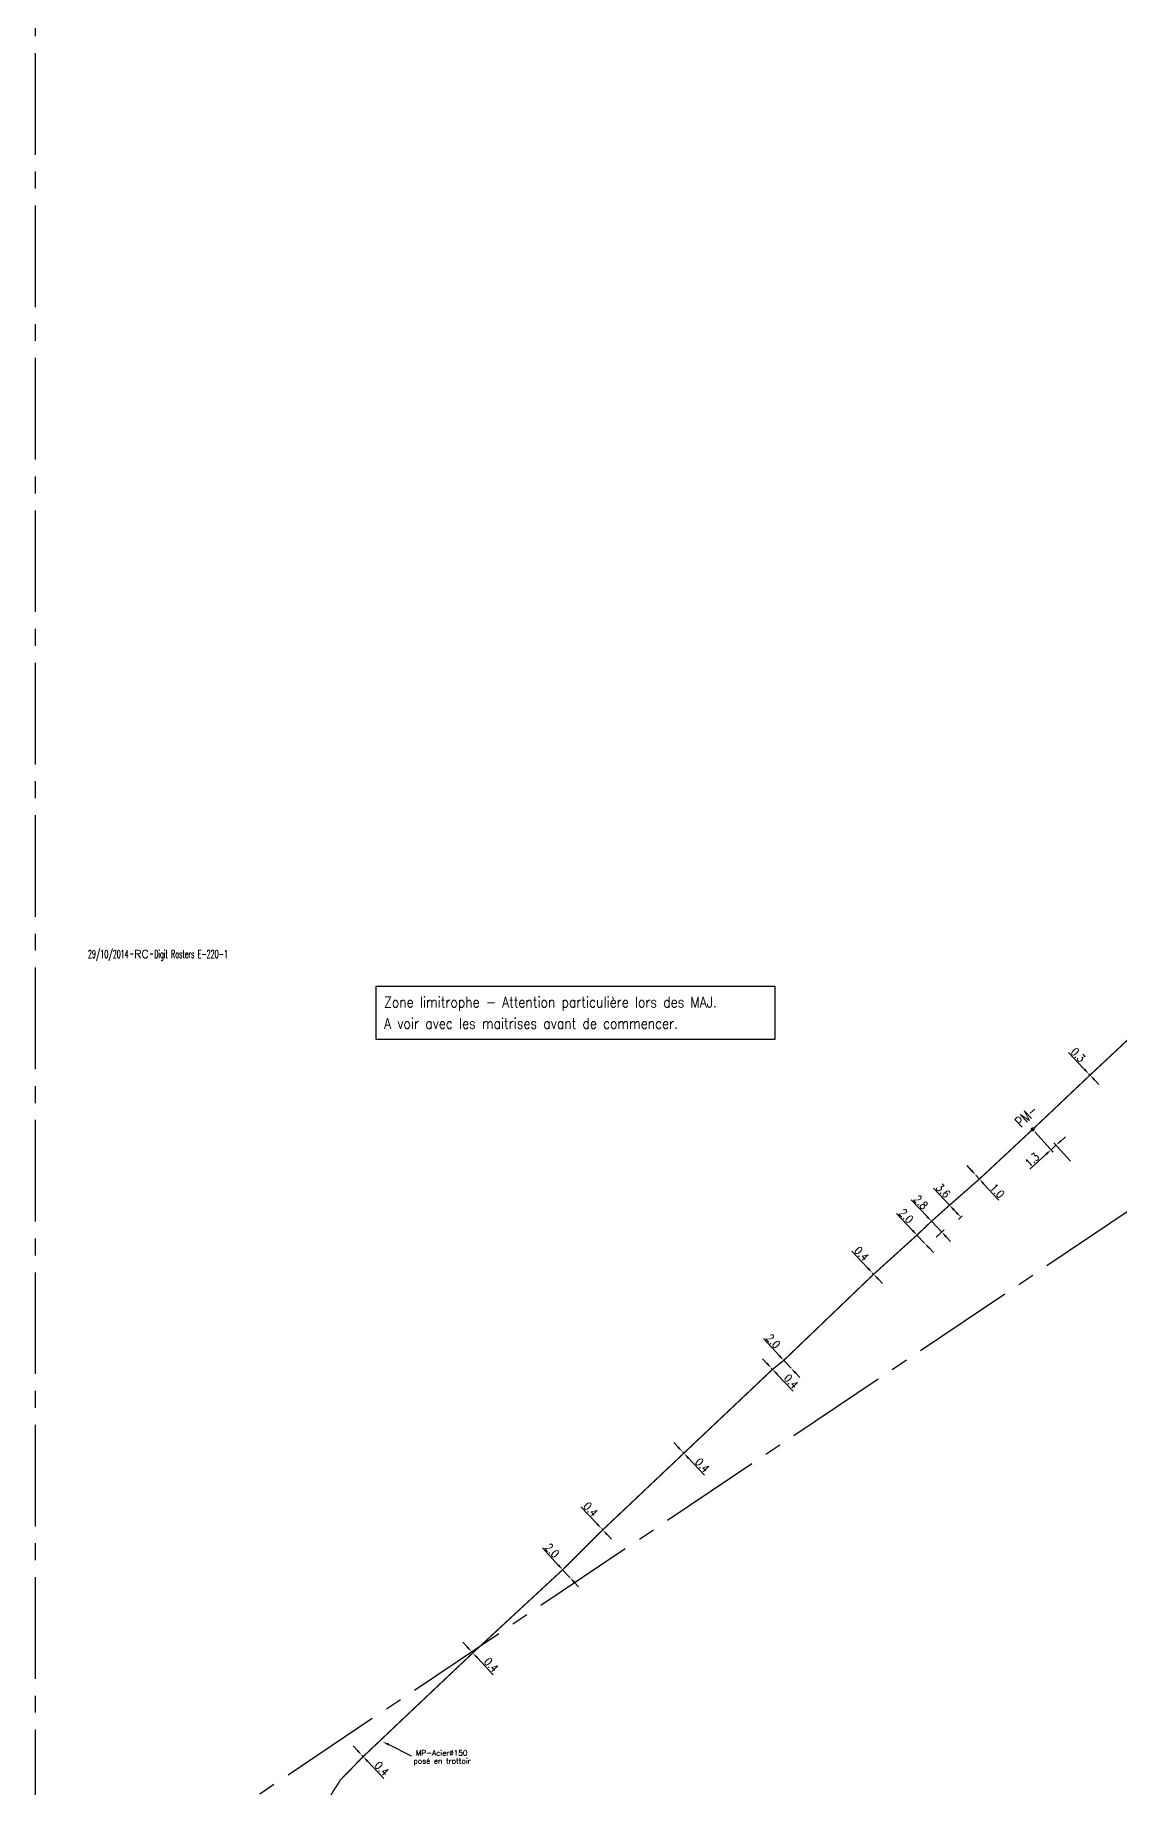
# Model space of a CAD drawing. Header units: millimetres. Extents: x 126999 to 128000, y 154000 to 155000.
# Drawn here: x 127000 to 127203.6, y 154331.8 to 154660.5 of the extents above; entities that cross this region are included whole.
import ezdxf
from ezdxf.enums import TextEntityAlignment as Align

# ---------------------------------------------------------------- set-up
doc = ezdxf.new("R2010")
doc.units = ezdxf.units.MM
doc.header["$PDMODE"] = 34
doc.linetypes.add('CENTER2', pattern=[28.575, 19.05, -3.175, 3.175, -3.175])
doc.layers.get('0').update_dxf_attribs({"linetype": 'CONTINUOUS'})
doc.layers.get('DEFPOINTS').update_dxf_attribs({"linetype": 'CONTINUOUS'})
for name, color, linetype in [('G_120', 4, 'CONTINUOUS'), ('G_910', 7, 'CONTINUOUS'), ('P_300', 7, 'CONTINUOUS')]:
    doc.layers.add(name, color=color, linetype=linetype)
doc.layers.add('G_990', color=7, linetype='CONTINUOUS', plot=False)
doc.styles.get("Standard").update_dxf_attribs({"font": 'romans.shx', "width": 0.85})
doc.linetypes.add('G_TYPB_AP', pattern='A,5,-0.3,["o",Standard,S=1.5,R=0,X=0,Y=-0.5],-1.65', length=6.95)
doc.dimstyles.get("Standard").update_dxf_attribs({"dimtxt": 1.5, "dimasz": 1.2, "dimexe": 0.625, "dimexo": 0.625, "dimgap": 0.25, "dimtad": 1, "dimdec": 1, "dimzin": 0, "dimdsep": 46, "dimtxsty": 'Standard', "dimcen": -0.5, "dimadec": 0, "dimazin": 0, "dimtfac": 1, "dimtdec": 1, "dimtmove": 0, "dimatfit": 3, "dimfxl": 1, "dimtolj": 1, "dimtzin": 0, "dimarcsym": 0})

# ---------------------------------------------------------------- blocks, each defined once
blk = doc.blocks.new('*D187')
at = {"layer": 'DEFPOINTS', "color": 0, "linetype": 'Continuous', "transparency": 16777216}
for p in [(127171.58, 154441.09), (127171.58, 154441.09), (127174.42, 154439.51)]:
    blk.add_point(p, dxfattribs=at)
at = {"layer": 'G_120', "color": 0, "linetype": 'Continuous', "lineweight": -2, "transparency": 16777216}
for p, q in [((127171.58, 154441.09), (127168.57, 154444.26)), ((127172.89, 154439.71), (127172.41, 154440.22)), ((127173.96, 154439.08), (127173.26, 154438.41))]:
    blk.add_line(p, q, dxfattribs=at)
at = {"layer": 'G_120', "color": 0, "linetype": 'Continuous', "transparency": 16777216}
for points in [[(127172.55, 154440.36), (127172.26, 154440.08), (127171.58, 154441.09)], [(127173.03, 154439.85), (127172.74, 154439.58), (127173.72, 154438.84)]]:
    blk.add_solid(points, dxfattribs=at)
at = {"layer": 'G_120', "color": 0, "linetype": 'Continuous', "transparency": 16777216, "insert": (127170.39, 154443.8), "char_height": 1.5, "attachment_point": 5, "rotation": 313.5261}
blk.add_mtext('\\A1;3.6', dxfattribs=at)
blk = doc.blocks.new('*D193')
at = {"layer": 'DEFPOINTS', "color": 0, "linetype": 'Continuous', "transparency": 16777216}
for p in [(127197.74, 154465.7), (127197.74, 154465.7), (127197.94, 154465.48)]:
    blk.add_point(p, dxfattribs=at)
at = {"layer": 'G_120', "color": 0, "linetype": 'Continuous', "lineweight": -2, "transparency": 16777216}
for p, q in [((127196.91, 154466.56), (127193.88, 154469.72)), ((127197.94, 154465.48), (127197.74, 154465.7)), ((127198.77, 154464.61), (127199.6, 154463.75))]:
    blk.add_line(p, q, dxfattribs=at)
at = {"layer": 'G_120', "color": 0, "linetype": 'Continuous', "transparency": 16777216}
for points in [[(127197.05, 154466.7), (127196.76, 154466.42), (127197.74, 154465.7)], [(127198.92, 154464.75), (127198.63, 154464.47), (127197.94, 154465.48)]]:
    blk.add_solid(points, dxfattribs=at)
at = {"layer": 'G_120', "color": 0, "linetype": 'Continuous', "transparency": 16777216, "insert": (127195.7, 154469.27), "char_height": 1.5, "attachment_point": 5, "rotation": 313.7924}
blk.add_mtext('\\A1;0.3', dxfattribs=at)
blk = doc.blocks.new('*D194')
at = {"layer": 'DEFPOINTS', "color": 0, "linetype": 'Continuous', "transparency": 16777216}
for p in [(127176.51, 154446.74), (127176.51, 154446.74), (127177.19, 154446)]:
    blk.add_point(p, dxfattribs=at)
at = {"layer": 'G_120', "color": 0, "linetype": 'Continuous', "lineweight": -2, "transparency": 16777216}
for p, q in [((127175.7, 154447.62), (127174.89, 154448.51)), ((127176.51, 154446.74), (127177.19, 154446)), ((127177.99, 154445.11), (127180.82, 154442.01))]:
    blk.add_line(p, q, dxfattribs=at)
at = {"layer": 'G_120', "color": 0, "linetype": 'Continuous', "transparency": 16777216}
for points in [[(127175.85, 154447.76), (127175.55, 154447.49), (127176.51, 154446.74)], [(127178.14, 154445.24), (127177.85, 154444.97), (127177.19, 154446)]]:
    blk.add_solid(points, dxfattribs=at)
at = {"layer": 'G_120', "color": 0, "linetype": 'Continuous', "transparency": 16777216, "insert": (127180.55, 154443.79), "char_height": 1.5, "attachment_point": 5, "rotation": 312.3734}
blk.add_mtext('\\A1;1.0', dxfattribs=at)
blk = doc.blocks.new('*D195')
at = {"layer": 'DEFPOINTS', "color": 0, "linetype": 'Continuous', "transparency": 16777216}
for p in [(127165.48, 154435.49), (127165.48, 154435.49), (127166.91, 154433.97)]:
    blk.add_point(p, dxfattribs=at)
at = {"layer": 'G_120', "color": 0, "linetype": 'Continuous', "lineweight": -2, "transparency": 16777216}
for p, q in [((127164.65, 154436.36), (127161.65, 154439.54)), ((127166.91, 154433.97), (127165.48, 154435.49)), ((127167.74, 154433.1), (127168.56, 154432.22))]:
    blk.add_line(p, q, dxfattribs=at)
at = {"layer": 'G_120', "color": 0, "linetype": 'Continuous', "transparency": 16777216}
for points in [[(127164.8, 154436.5), (127164.51, 154436.22), (127165.48, 154435.49)], [(127167.88, 154433.23), (127167.59, 154432.96), (127166.91, 154433.97)]]:
    blk.add_solid(points, dxfattribs=at)
at = {"layer": 'G_120', "color": 0, "linetype": 'Continuous', "transparency": 16777216, "insert": (127163.47, 154439.07), "char_height": 1.5, "attachment_point": 5, "rotation": 313.38}
blk.add_mtext('\\A1;2.0', dxfattribs=at)
blk = doc.blocks.new('*D196')
at = {"layer": 'DEFPOINTS', "color": 0, "linetype": 'Continuous', "transparency": 16777216}
for p in [(127168.2, 154438.08), (127168.2, 154438.08), (127168.66, 154434.65)]:
    blk.add_point(p, dxfattribs=at)
at = {"layer": 'G_120', "color": 0, "linetype": 'Continuous', "lineweight": -2, "transparency": 16777216}
for p, q in [((127167.38, 154438.95), (127164.37, 154442.12)), ((127170.13, 154436.05), (127168.2, 154438.08)), ((127169.11, 154435.08), (127170.59, 154436.48)), ((127170.96, 154435.18), (127171.79, 154434.31))]:
    blk.add_line(p, q, dxfattribs=at)
at = {"layer": 'G_120', "color": 0, "linetype": 'Continuous', "transparency": 16777216}
for points in [[(127167.52, 154439.09), (127167.23, 154438.82), (127168.2, 154438.08)], [(127171.1, 154435.32), (127170.81, 154435.04), (127170.13, 154436.05)]]:
    blk.add_solid(points, dxfattribs=at)
at = {"layer": 'G_120', "color": 0, "linetype": 'Continuous', "transparency": 16777216, "insert": (127166.19, 154441.66), "char_height": 1.5, "attachment_point": 5, "rotation": 313.5261}
blk.add_mtext('\\A1;2.8', dxfattribs=at)
blk = doc.blocks.new('*D197')
at = {"layer": 'DEFPOINTS', "color": 0, "linetype": 'Continuous', "transparency": 16777216}
for p in [(127061.33, 154337.96), (127061.33, 154337.96), (127061.57, 154337.71)]:
    blk.add_point(p, dxfattribs=at)
at = {"layer": 'G_120', "color": 0, "linetype": 'Continuous', "lineweight": -2, "transparency": 16777216}
for p, q in [((127060.5, 154338.84), (127059.68, 154339.71)), ((127061.33, 154337.96), (127061.57, 154337.71)), ((127062.39, 154336.84), (127065.43, 154333.61))]:
    blk.add_line(p, q, dxfattribs=at)
at = {"layer": 'G_120', "color": 0, "linetype": 'Continuous', "transparency": 16777216}
for points in [[(127060.65, 154338.97), (127060.36, 154338.7), (127061.33, 154337.96)], [(127062.54, 154336.97), (127062.24, 154336.7), (127061.57, 154337.71)]]:
    blk.add_solid(points, dxfattribs=at)
at = {"layer": 'G_120', "color": 0, "linetype": 'Continuous', "transparency": 16777216, "insert": (127065.05, 154335.47), "char_height": 1.5, "attachment_point": 5, "rotation": 313.3376}
blk.add_mtext('\\A1;0.4', dxfattribs=at)
blk = doc.blocks.new('*D198')
at = {"layer": 'DEFPOINTS', "color": 0, "linetype": 'Continuous', "transparency": 16777216}
for p in [(127081.89, 154357.4), (127081.89, 154357.4), (127082.13, 154357.15)]:
    blk.add_point(p, dxfattribs=at)
at = {"layer": 'G_120', "color": 0, "linetype": 'Continuous', "lineweight": -2, "transparency": 16777216}
for p, q in [((127081.07, 154358.27), (127080.24, 154359.15)), ((127081.89, 154357.4), (127082.13, 154357.15)), ((127082.95, 154356.27), (127085.99, 154353.05))]:
    blk.add_line(p, q, dxfattribs=at)
at = {"layer": 'G_120', "color": 0, "linetype": 'Continuous', "transparency": 16777216}
for points in [[(127081.21, 154358.41), (127080.92, 154358.14), (127081.89, 154357.4)], [(127083.1, 154356.41), (127082.81, 154356.14), (127082.13, 154357.15)]]:
    blk.add_solid(points, dxfattribs=at)
at = {"layer": 'G_120', "color": 0, "linetype": 'Continuous', "transparency": 16777216, "insert": (127085.61, 154354.91), "char_height": 1.5, "attachment_point": 5, "rotation": 313.3376}
blk.add_mtext('\\A1;0.4', dxfattribs=at)
blk = doc.blocks.new('*D199')
at = {"layer": 'DEFPOINTS', "color": 0, "linetype": 'Continuous', "transparency": 16777216}
for p in [(127099, 154372.75), (127099, 154372.75), (127100.36, 154371.28)]:
    blk.add_point(p, dxfattribs=at)
at = {"layer": 'G_120', "color": 0, "linetype": 'Continuous', "lineweight": -2, "transparency": 16777216}
for p, q in [((127098.18, 154373.63), (127095.2, 154376.83)), ((127100.36, 154371.28), (127099, 154372.75)), ((127101.18, 154370.4), (127102, 154369.52))]:
    blk.add_line(p, q, dxfattribs=at)
at = {"layer": 'G_120', "color": 0, "linetype": 'Continuous', "transparency": 16777216}
for points in [[(127098.33, 154373.76), (127098.03, 154373.49), (127099, 154372.75)], [(127101.33, 154370.54), (127101.03, 154370.26), (127100.36, 154371.28)]]:
    blk.add_solid(points, dxfattribs=at)
at = {"layer": 'G_120', "color": 0, "linetype": 'Continuous', "transparency": 16777216, "insert": (127097.01, 154376.35), "char_height": 1.5, "attachment_point": 5, "rotation": 312.9189}
blk.add_mtext('\\A1;2.0', dxfattribs=at)
blk = doc.blocks.new('*D200')
at = {"layer": 'DEFPOINTS', "color": 0, "linetype": 'Continuous', "transparency": 16777216}
for p in [(127106.27, 154380.46), (127106.27, 154380.46), (127106.51, 154380.21)]:
    blk.add_point(p, dxfattribs=at)
at = {"layer": 'G_120', "color": 0, "linetype": 'Continuous', "lineweight": -2, "transparency": 16777216}
for p, q in [((127105.45, 154381.34), (127102.41, 154384.56)), ((127106.51, 154380.21), (127106.27, 154380.46)), ((127107.34, 154379.34), (127108.16, 154378.46))]:
    blk.add_line(p, q, dxfattribs=at)
at = {"layer": 'G_120', "color": 0, "linetype": 'Continuous', "transparency": 16777216}
for points in [[(127105.6, 154381.47), (127105.31, 154381.2), (127106.27, 154380.46)], [(127107.48, 154379.47), (127107.19, 154379.2), (127106.51, 154380.21)]]:
    blk.add_solid(points, dxfattribs=at)
at = {"layer": 'G_120', "color": 0, "linetype": 'Continuous', "transparency": 16777216, "insert": (127104.25, 154384.07), "char_height": 1.5, "attachment_point": 5, "rotation": 313.3376}
blk.add_mtext('\\A1;0.4', dxfattribs=at)
blk = doc.blocks.new('*D201')
at = {"layer": 'DEFPOINTS', "color": 0, "linetype": 'Continuous', "transparency": 16777216}
for p in [(127121.48, 154394.84), (127121.48, 154394.84), (127121.73, 154394.59)]:
    blk.add_point(p, dxfattribs=at)
at = {"layer": 'G_120', "color": 0, "linetype": 'Continuous', "lineweight": -2, "transparency": 16777216}
for p, q in [((127120.66, 154395.71), (127119.84, 154396.59)), ((127121.48, 154394.84), (127121.73, 154394.59)), ((127122.55, 154393.71), (127125.59, 154390.49))]:
    blk.add_line(p, q, dxfattribs=at)
at = {"layer": 'G_120', "color": 0, "linetype": 'Continuous', "transparency": 16777216}
for points in [[(127120.81, 154395.85), (127120.52, 154395.58), (127121.48, 154394.84)], [(127122.69, 154393.85), (127122.4, 154393.58), (127121.73, 154394.59)]]:
    blk.add_solid(points, dxfattribs=at)
at = {"layer": 'G_120', "color": 0, "linetype": 'Continuous', "transparency": 16777216, "insert": (127125.21, 154392.35), "char_height": 1.5, "attachment_point": 5, "rotation": 313.3376}
blk.add_mtext('\\A1;0.4', dxfattribs=at)
blk = doc.blocks.new('*D202')
at = {"layer": 'DEFPOINTS', "color": 0, "linetype": 'Continuous', "transparency": 16777216}
for p in [(127157.11, 154428.4), (127157.11, 154428.4), (127157.35, 154428.15)]:
    blk.add_point(p, dxfattribs=at)
at = {"layer": 'G_120', "color": 0, "linetype": 'Continuous', "lineweight": -2, "transparency": 16777216}
for p, q in [((127156.28, 154429.27), (127153.24, 154432.5)), ((127157.35, 154428.15), (127157.11, 154428.4)), ((127158.17, 154427.27), (127159, 154426.4))]:
    blk.add_line(p, q, dxfattribs=at)
at = {"layer": 'G_120', "color": 0, "linetype": 'Continuous', "transparency": 16777216}
for points in [[(127156.43, 154429.41), (127156.14, 154429.14), (127157.11, 154428.4)], [(127158.32, 154427.41), (127158.03, 154427.14), (127157.35, 154428.15)]]:
    blk.add_solid(points, dxfattribs=at)
at = {"layer": 'G_120', "color": 0, "linetype": 'Continuous', "transparency": 16777216, "insert": (127155.08, 154432.01), "char_height": 1.5, "attachment_point": 5, "rotation": 313.3376}
blk.add_mtext('\\A1;0.4', dxfattribs=at)
blk = doc.blocks.new('*D203')
at = {"layer": 'DEFPOINTS', "color": 0, "linetype": 'Continuous', "transparency": 16777216}
for p in [(127138.15, 154410.57), (127138.15, 154410.57), (127138.39, 154410.32)]:
    blk.add_point(p, dxfattribs=at)
at = {"layer": 'G_120', "color": 0, "linetype": 'Continuous', "lineweight": -2, "transparency": 16777216}
for p, q in [((127137.32, 154411.44), (127136.5, 154412.32)), ((127138.15, 154410.57), (127138.39, 154410.32)), ((127139.21, 154409.44), (127142.25, 154406.22))]:
    blk.add_line(p, q, dxfattribs=at)
at = {"layer": 'G_120', "color": 0, "linetype": 'Continuous', "transparency": 16777216}
for points in [[(127137.47, 154411.58), (127137.18, 154411.31), (127138.15, 154410.57)], [(127139.36, 154409.58), (127139.07, 154409.31), (127138.39, 154410.32)]]:
    blk.add_solid(points, dxfattribs=at)
at = {"layer": 'G_120', "color": 0, "linetype": 'Continuous', "transparency": 16777216, "insert": (127141.87, 154408.08), "char_height": 1.5, "attachment_point": 5, "rotation": 313.3376}
blk.add_mtext('\\A1;0.4', dxfattribs=at)
blk = doc.blocks.new('*D204')
at = {"layer": 'DEFPOINTS', "color": 0, "linetype": 'Continuous', "transparency": 16777216}
for p in [(127140.49, 154412), (127140.49, 154412), (127141.85, 154410.53)]:
    blk.add_point(p, dxfattribs=at)
at = {"layer": 'G_120', "color": 0, "linetype": 'Continuous', "lineweight": -2, "transparency": 16777216}
for p, q in [((127139.67, 154412.88), (127136.69, 154416.08)), ((127141.85, 154410.53), (127140.49, 154412)), ((127142.67, 154409.65), (127143.49, 154408.77))]:
    blk.add_line(p, q, dxfattribs=at)
at = {"layer": 'G_120', "color": 0, "linetype": 'Continuous', "transparency": 16777216}
for points in [[(127139.82, 154413.01), (127139.52, 154412.74), (127140.49, 154412)], [(127142.82, 154409.79), (127142.52, 154409.51), (127141.85, 154410.53)]]:
    blk.add_solid(points, dxfattribs=at)
at = {"layer": 'G_120', "color": 0, "linetype": 'Continuous', "transparency": 16777216, "insert": (127138.5, 154415.6), "char_height": 1.5, "attachment_point": 5, "rotation": 312.9189}
blk.add_mtext('\\A1;2.0', dxfattribs=at)
blk = doc.blocks.new('*D19')
at = {"layer": 'DEFPOINTS', "color": 0, "linetype": 'Continuous', "transparency": 16777216}
for p in [(127187.18, 154455.3), (127191.56, 154452.33), (127194.69, 154448.88)]:
    blk.add_point(p, dxfattribs=at)
at = {"layer": 'P_300', "color": 0, "linetype": 'Continuous', "lineweight": -2, "transparency": 16777216}
for p, q in [((127187.6, 154454.83), (127191.06, 154451.03)), ((127192.45, 154453.13), (127193.34, 154453.94)), ((127189.75, 154450.68), (127186.64, 154447.87)), ((127191.56, 154452.33), (127190.64, 154451.49)), ((127194.27, 154449.35), (127191.14, 154452.79))]:
    blk.add_line(p, q, dxfattribs=at)
at = {"layer": 'P_300', "color": 0, "linetype": 'Continuous', "transparency": 16777216}
for points in [[(127192.32, 154453.28), (127192.58, 154452.99), (127191.56, 154452.33)], [(127189.61, 154450.83), (127189.88, 154450.53), (127190.64, 154451.49)]]:
    blk.add_solid(points, dxfattribs=at)
at = {"layer": 'P_300', "color": 0, "linetype": 'Continuous', "transparency": 16777216, "insert": (127187.08, 154449.61), "char_height": 1.5, "attachment_point": 5, "rotation": 42.2088}
blk.add_mtext('\\A1;1.3', dxfattribs=at)
blk = doc.blocks.new('P_300_01')
at = {"color": 0, "linetype": 'Continuous', "const_width": 0.375}
blk.add_lwpolyline([(-0.19, 0, 1), (0.19, 0, 1)], format="xyb", close=True, dxfattribs=at)
at = {"color": 0, "linetype": 'Continuous', "width": 0.75}
blk.add_attdef('NUM', text='', height=2, dxfattribs=at).set_placement((2.44, 2.17), align=Align.MIDDLE)
at = {"color": 0, "linetype": 'Continuous', "width": 0.75, "flags": 3}
for tag, p in [('DEF_LEG', (0, -5)), ('DEF_COUP', (0, -7.5)), ('DEF_TYPE', (0, -10))]:
    blk.add_attdef(tag, text='', height=1.2, dxfattribs=at).set_placement(p, align=Align.MIDDLE)
blk = doc.blocks.new('GIS_MODF')
at = {"color": 0, "linetype": 'Continuous', "flags": 128}
for points in [[(-2.18, -0.01), (-1.68, -0.01)], [(1.52, -0.01), (2.02, -0.01)]]:
    blk.add_lwpolyline(points, dxfattribs=at)
at = {"color": 0, "linetype": 'Continuous', "width": 0.5}
blk.add_attdef('DATE', text='', height=1.5, dxfattribs=at).set_placement((-2.5, -0.8), align=Align.RIGHT)
at = {"color": 0, "linetype": 'Continuous', "width": 1.771291}
blk.add_attdef('USER', text='', height=1.5, dxfattribs=at).set_placement((-1.51, -0.8), (1.28, -0.8), align=Align.FIT)
at = {"color": 0, "linetype": 'Continuous', "width": 0.5}
blk.add_attdef('DESC', (2.29, -0.8), '', height=1.5, dxfattribs=at)

msp = doc.modelspace()

# ---------------------------------------------------------------- linework, layer by layer
at = {"layer": 'G_120', "linetype": 'Continuous'}
msp.add_line((127066.38, 154339.96), (127070.58, 154337.85), dxfattribs=at)
at = {"layer": 'G_120', "linetype": 'G_TYPB_AP', "const_width": 0.25, "flags": 128}
msp.add_lwpolyline([(127311, 154639.86), (127311.45, 154638.22), (127315.21, 154623.88), (127316.21, 154620.27), (127318.27, 154615), (127319.38, 154610.17), (127320.99, 154603.33), (127321.74, 154592.68), (127320.44, 154585.07), (127320.3, 154583.49), (127316.32, 154575.01), (127314.69, 154572.69), (127312.56, 154570.16), (127310.3, 154568.18), (127296.69, 154555.68), (127289.12, 154548.53), (127283.4, 154543.64), (127268.19, 154528.88), (127257.82, 154519.99), (127246.52, 154509.89), (127240.64, 154504.64), (127227.83, 154493.01), (127212.29, 154478.89), (127197.94, 154465.48), (127187.18, 154455.3), (127187.18, 154455.3), (127177.19, 154446), (127171.58, 154441.09), (127168.2, 154438.08), (127165.48, 154435.49), (127157.35, 154428.15), (127140.49, 154412), (127138.39, 154410.32), (127121.73, 154394.59), (127106.51, 154380.21), (127099, 154372.75), (127083.62, 154358.52)], dxfattribs=at)
at = {"layer": 'G_120', "linetype": 'G_TYPB_AP', "flags": 128}
msp.add_lwpolyline([(127083.62, 154358.52, 0.25, 0.25, 0), (127082.13, 154357.15, 0.25, 0.25, 0), (127061.57, 154337.71, 0.25, 0.25, 0), (127057.32, 154333.36, 0.25, 0.25, 0), (127054.27, 154328.56, 0.25, 0.25, 0), (127049.07, 154319.56, 0.25, 0.25, 0), (127048.61, 154317.63, 0.25, 0.25, 0), (127048.59, 154314.91, 0.25, 0.25, 0), (127050.33, 154313.03, 0.25, 0.25, 0), (127056.2, 154309.54, 0.25, 0.25, 0), (127061.21, 154307.15, 0.25, 0.25, 0), (127055.38, 154296.07, 0, 0, 0)], format="xyseb", dxfattribs=at)
at = {"layer": 'G_120', "linetype": 'Continuous'}
msp.add_solid([(127066.29, 154339.77), (127065.23, 154340.46), (127066.46, 154340.15)], dxfattribs=at)
at = {"layer": 'G_990', "linetype": 'CENTER2'}
msp.add_lwpolyline([(127000, 154302.45), (127300.37, 154503.88), (127565.93, 154543.05), (127717.28, 154462.14), (127893.42, 154000), (128000, 154000), (128000, 155000), (127000, 155000), (127000, 154302.45)], dxfattribs=at)
at = {"layer": 'G_990', "linetype": 'Continuous'}
msp.add_lwpolyline([(127063.99, 154482.18), (127138.79, 154482.18), (127138.79, 154472.18), (127063.99, 154472.18)], close=True, dxfattribs=at)

# ---------------------------------------------------------------- block references
at = {"layer": 'G_910'}
ref = msp.add_blockref('GIS_MODF', (127020.08, 154488.24), dxfattribs=at)
ref.add_attrib('DATE', '29/10/2014', dxfattribs={"layer": '0', "color": 0, "linetype": 'Continuous', "height": 1.5, "width": 0.5}).set_placement((127017.58, 154487.44), align=Align.RIGHT)
ref.add_attrib('USER', 'RC', dxfattribs={"layer": '0', "color": 0, "linetype": 'Continuous', "height": 1.5, "width": 0.99919}).set_placement((127018.58, 154487.44), (127021.36, 154487.44), align=Align.FIT)
ref.add_attrib('DESC', 'Digit Rasters E-220-1', (127022.37, 154487.44), dxfattribs={"layer": '0', "color": 0, "linetype": 'Continuous', "height": 1.5, "width": 0.5})
at = {"layer": 'P_300'}
ref = msp.add_blockref('P_300_01', (127187.18, 154455.3), dxfattribs=dict(at, rotation=43.05845264871592))
ref.add_attrib('NUM', 'PM-', dxfattribs={"layer": '0', "color": 0, "linetype": 'Continuous', "height": 2, "rotation": 43.0585, "width": 0.75}).set_placement((127186, 154457.84), align=Align.MIDDLE)

# ---------------------------------------------------------------- texts
at = {"layer": 'G_120', "linetype": 'Continuous'}
for s, p in [('MP-Acier%%c150', (127076.3, 154338.42)), ('posé en trottoir', (127076.38, 154336.75))]:
    msp.add_text(s, height=1, dxfattribs=at).set_placement(p, align=Align.MIDDLE)
at = {"layer": 'G_990', "linetype": 'Continuous', "width": 0.85}
for s, p in [('Zone limitrophe - Attention particulière lors des MAJ.', (127065.49, 154478.18)), ('A voir avec les maitrises avant de commencer.', (127065.49, 154474.18))]:
    msp.add_text(s, height=2, dxfattribs=at).set_placement(p)

# ---------------------------------------------------------------- dimensions: what is measured, and where the dimension line sits
at = {"layer": 'G_120', "linetype": 'Continuous'}
for p1, p2, text, picture, middle in [((127197.94, 154465.48), (127197.74, 154465.7), '0.3', '*D193', (127195.7, 154469.27)), ((127141.85, 154410.53), (127140.49, 154412), '2.0', '*D204', (127138.5, 154415.6)), ((127106.51, 154380.21), (127106.27, 154380.46), '0.4', '*D200', (127104.25, 154384.07)), ((127100.36, 154371.28), (127099, 154372.75), '2.0', '*D199', (127097.01, 154376.35))]:
    dim = msp.add_aligned_dim(p1=p1, p2=p2, distance=0, text=text, dimstyle='Standard', dxfattribs=at)
    dim.commit()
    dim.dimension.update_dxf_attribs({"geometry": picture, "text_midpoint": middle})
for base, p1, p2, angle, text, picture, middle, dimtype in [((127176.51, 154446.74), (127177.19, 154446), (127176.51, 154446.74), 132.3734, '1.0', '*D194', (127179.81, 154443.12), 161), ((127168.2, 154438.08), (127168.66, 154434.65), (127168.2, 154438.08), 133.5261, '2.8', '*D196', (127165.46, 154440.97), 160), ((127157.11, 154428.4), (127157.35, 154428.15), (127157.11, 154428.4), 133.3376, '0.4', '*D202', (127154.35, 154431.32), 161), ((127138.15, 154410.57), (127138.39, 154410.32), (127138.15, 154410.57), 133.3376, '0.4', '*D203', (127141.14, 154407.4), 161), ((127121.48, 154394.84), (127121.73, 154394.59), (127121.48, 154394.84), 133.3376, '0.4', '*D201', (127124.48, 154391.67), 161), ((127081.89, 154357.4), (127082.13, 154357.15), (127081.89, 154357.4), 133.3376, '0.4', '*D198', (127084.89, 154354.23), 161), ((127061.33, 154337.96), (127061.57, 154337.71), (127061.33, 154337.96), 133.3376, '0.4', '*D197', (127064.32, 154334.79), 161)]:
    dim = msp.add_linear_dim(base=base, p1=p1, p2=p2, angle=angle, text=text, dimstyle='Standard', dxfattribs=at)
    dim.commit()
    dim.dimension.update_dxf_attribs({"geometry": picture, "text_midpoint": middle, "dimtype": dimtype})
for base, p1, p2, angle, text, picture, middle in [((127171.58, 154441.09), (127174.42, 154439.51), (127171.58, 154441.09), 133.5261, '3.6', '*D187', (127170.39, 154443.8)), ((127165.48, 154435.49), (127166.91, 154433.97), (127165.48, 154435.49), 133.38, '2.0', '*D195', (127163.47, 154439.07))]:
    dim = msp.add_linear_dim(base=base, p1=p1, p2=p2, angle=angle, text=text, dimstyle='Standard', dxfattribs=at)
    dim.commit()
    dim.dimension.update_dxf_attribs({"geometry": picture, "text_midpoint": middle})
at = {"layer": 'P_300', "linetype": 'Continuous'}
dim = msp.add_linear_dim(base=(127191.5611, 154452.3285), p1=(127187.1819, 154455.296), p2=(127194.6861, 154448.8832), angle=42.2088, dimstyle='Standard', dxfattribs=at)
dim.commit()
dim.dimension.update_dxf_attribs({"geometry": '*D19', "text_midpoint": (127187.7505, 154448.8721), "dimtype": 160})

doc.saveas('drawing.dxf')
